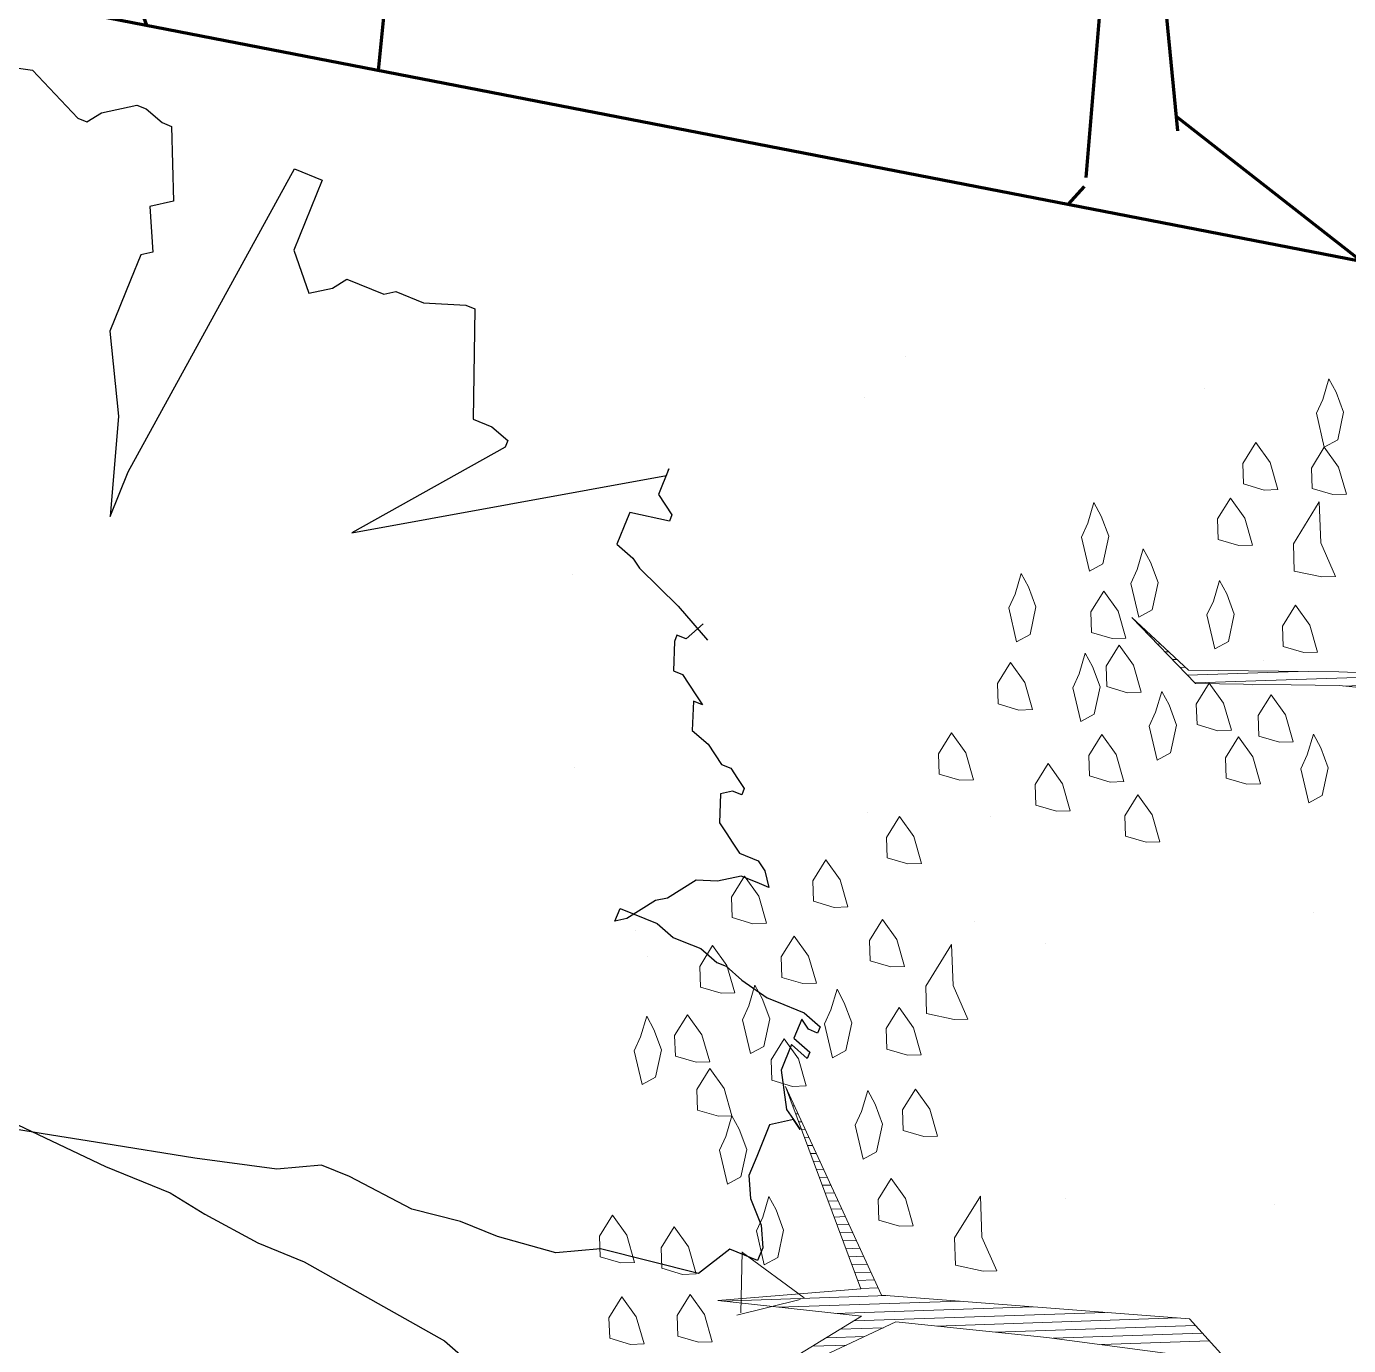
# Model space of a CAD drawing. Header units: millimetres. Extents: x 111 to 1506, y 14 to 566.
# Drawn here: x 216.162 to 217.308, y 95.402 to 96.546 of the extents above; entities that cross this region are included whole.
import ezdxf

# ---------------------------------------------------------------- set-up
doc = ezdxf.new("R2010")
doc.units = ezdxf.units.MM
for name, color, linetype, lineweight in [('ARBOLES', 78, 'Continuous', 5), ('G', 254, 'Continuous', 5), ('GRASS', 56, 'Continuous', 0)]:
    doc.layers.add(name, color=color, linetype=linetype, lineweight=lineweight)
doc.layers.add('fer', color=8, linetype='Continuous')

# ---------------------------------------------------------------- blocks, each defined once
blk = doc.blocks.new('tr')
at = {"layer": 'fer', "color": 97}
for p, q in [((1378.455340389019, 206.7000726330848), (1378.449389288993, 206.6914068915107)), ((1378.449389288993, 206.6914068915107), (1378.455340389019, 206.7000726330848)), ((1378.455340389019, 206.7000726330848), (1378.449389288993, 206.6914068915107)), ((1378.449389288993, 206.6914068915107), (1378.455340389019, 206.7000726330848)), ((1378.526753589316, 206.6827411499366), (1378.544606889389, 206.7000726330848)), ((1378.526753589316, 206.6827411499366), (1378.544606889389, 206.7000726330848)), ((1378.544606889389, 206.7000726330848), (1378.562460189465, 206.7087383746516)), ((1378.544606889389, 206.7000726330848), (1378.562460189465, 206.7087383746516)), ((1378.544606889389, 206.7000726330848), (1378.544606889389, 206.7000726330848)), ((1378.544606889389, 206.7000726330848), (1378.544606889389, 206.7000726330848)), ((1378.562460189465, 206.7087383746516), (1378.574362389512, 206.7087383746516)), ((1378.562460189465, 206.7087383746516), (1378.562460189465, 206.7087383746516)), ((1378.562460189465, 206.7087383746516), (1378.574362389512, 206.7087383746516)), ((1378.562460189465, 206.7087383746516), (1378.562460189465, 206.7087383746516)), ((1378.574362389512, 206.7087383746516), (1378.574362389512, 206.6827411499366)), ((1378.574362389512, 206.7087383746516), (1378.574362389512, 206.7087383746516)), ((1378.574362389512, 206.7087383746516), (1378.574362389512, 206.6827411499366)), ((1378.574362389512, 206.7087383746516), (1378.574362389512, 206.7087383746516)), ((1378.443438188968, 206.6827411499366), (1378.449389288993, 206.6914068915107)), ((1378.443438188968, 206.6827411499366), (1378.449389288993, 206.6914068915107)), ((1378.449389288993, 206.6914068915107), (1378.46129148904, 206.6740754083626)), ((1378.449389288993, 206.6914068915107), (1378.46129148904, 206.6740754083626)), ((1378.360122788619, 206.6654096667885), (1378.366073888645, 206.6827411499366)), ((1378.360122788619, 206.6654096667885), (1378.366073888645, 206.6827411499366)), ((1378.366073888645, 206.6827411499366), (1378.37202498867, 206.6827411499366)), ((1378.366073888645, 206.6827411499366), (1378.37202498867, 206.6827411499366)), ((1378.37202498867, 206.6827411499366), (1378.37202498867, 206.6740754083626)), ((1378.37202498867, 206.6827411499366), (1378.37202498867, 206.6740754083626)), ((1378.383927188721, 206.6654096667885), (1378.389878288743, 206.6827411499366)), ((1378.383927188721, 206.6654096667885), (1378.389878288743, 206.6827411499366)), ((1378.395829388768, 206.6827411499366), (1378.389878288743, 206.6654096667885)), ((1378.389878288743, 206.6827411499366), (1378.395829388768, 206.6827411499366)), ((1378.395829388768, 206.6827411499366), (1378.389878288743, 206.6654096667885)), ((1378.389878288743, 206.6827411499366), (1378.395829388768, 206.6827411499366)), ((1378.413682688844, 206.6654096667885), (1378.443438188968, 206.6827411499366)), ((1378.413682688844, 206.6654096667885), (1378.443438188968, 206.6827411499366)), ((1378.50890028924, 206.6740754083626), (1378.526753589316, 206.6827411499366)), ((1378.50890028924, 206.6740754083626), (1378.526753589316, 206.6827411499366)), ((1378.574362389512, 206.6827411499366), (1378.604117889636, 206.6654096667885)), ((1378.574362389512, 206.6827411499366), (1378.604117889636, 206.6654096667885)), ((1378.37202498867, 206.6740754083626), (1378.366073888645, 206.6654096667885)), ((1378.37202498867, 206.6740754083626), (1378.366073888645, 206.6654096667885)), ((1378.46129148904, 206.6740754083626), (1378.491046989167, 206.6740754083626)), ((1378.46129148904, 206.6740754083626), (1378.491046989167, 206.6740754083626)), ((1378.491046989167, 206.6740754083626), (1378.50890028924, 206.6740754083626)), ((1378.491046989167, 206.6740754083626), (1378.50890028924, 206.6740754083626)), ((1378.360122788619, 206.6394124420735), (1378.360122788619, 206.6654096667885)), ((1378.360122788619, 206.6394124420735), (1378.360122788619, 206.6654096667885)), ((1378.366073888645, 206.6654096667885), (1378.37202498867, 206.6654096667885)), ((1378.366073888645, 206.6654096667885), (1378.37202498867, 206.6654096667885)), ((1378.37202498867, 206.6654096667885), (1378.383927188721, 206.6654096667885)), ((1378.37202498867, 206.6654096667885), (1378.383927188721, 206.6654096667885)), ((1378.389878288743, 206.6654096667885), (1378.413682688844, 206.6654096667885)), ((1378.389878288743, 206.6654096667885), (1378.413682688844, 206.6654096667885)), ((1378.604117889636, 206.6654096667885), (1378.610068989661, 206.6220809589254)), ((1378.604117889636, 206.6654096667885), (1378.610068989661, 206.6220809589254)), ((1378.360122788619, 206.6307467004995), (1378.360122788619, 206.6394124420735)), ((1378.360122788619, 206.6307467004995), (1378.360122788619, 206.6394124420735)), ((1378.354171688594, 206.6047494757772), (1378.360122788619, 206.6307467004995)), ((1378.354171688594, 206.6047494757772), (1378.360122788619, 206.6307467004995)), ((1378.610068989661, 206.6220809589254), (1378.616020089687, 206.5787522510623)), ((1378.610068989661, 206.6220809589254), (1378.616020089687, 206.5787522510623)), ((1378.348220588572, 206.5874179926363), (1378.354171688594, 206.6047494757772)), ((1378.348220588572, 206.5874179926363), (1378.354171688594, 206.6047494757772)), ((1378.253002988173, 206.5787522510623), (1378.258954088198, 206.5874179926363)), ((1378.253002988173, 206.5787522510623), (1378.258954088198, 206.5874179926363)), ((1378.258954088198, 206.5874179926363), (1378.270856288249, 206.5960837342031)), ((1378.258954088198, 206.5874179926363), (1378.270856288249, 206.5960837342031)), ((1378.258954088198, 206.5874179926363), (1378.258954088198, 206.5874179926363)), ((1378.258954088198, 206.5874179926363), (1378.258954088198, 206.5874179926363)), ((1378.270856288249, 206.5960837342031), (1378.270856288249, 206.5874179926363)), ((1378.270856288249, 206.5960837342031), (1378.270856288249, 206.5874179926363)), ((1378.270856288249, 206.5874179926363), (1378.270856288249, 206.5787522510623)), ((1378.270856288249, 206.5874179926363), (1378.270856288249, 206.5787522510623)), ((1378.348220588572, 206.5787522510623), (1378.348220588572, 206.5874179926363)), ((1378.348220588572, 206.5787522510623), (1378.348220588572, 206.5874179926363)), ((1378.253002988173, 206.5614207679141), (1378.253002988173, 206.5787522510623)), ((1378.253002988173, 206.5614207679141), (1378.253002988173, 206.5787522510623)), ((1378.270856288249, 206.5787522510623), (1378.270856288249, 206.5700865094882)), ((1378.270856288249, 206.5787522510623), (1378.270856288249, 206.5787522510623)), ((1378.270856288249, 206.5787522510623), (1378.270856288249, 206.5700865094882)), ((1378.270856288249, 206.5787522510623), (1378.270856288249, 206.5787522510623)), ((1378.342269488547, 206.5614207679141), (1378.348220588572, 206.5787522510623)), ((1378.342269488547, 206.5614207679141), (1378.348220588572, 206.5787522510623)), ((1378.616020089687, 206.5787522510623), (1378.633873389763, 206.544089284766)), ((1378.616020089687, 206.5787522510623), (1378.633873389763, 206.544089284766)), ((1378.270856288249, 206.5700865094882), (1378.282758488296, 206.55275502634)), ((1378.270856288249, 206.5700865094882), (1378.282758488296, 206.55275502634)), ((1378.241100788126, 206.544089284766), (1378.247051888147, 206.55275502634)), ((1378.241100788126, 206.544089284766), (1378.247051888147, 206.55275502634)), ((1378.247051888147, 206.55275502634), (1378.253002988173, 206.5614207679141)), ((1378.247051888147, 206.55275502634), (1378.253002988173, 206.5614207679141)), ((1378.282758488296, 206.55275502634), (1378.288709588322, 206.5354235431919)), ((1378.282758488296, 206.55275502634), (1378.288709588322, 206.5354235431919)), ((1378.342269488547, 206.544089284766), (1378.342269488547, 206.5614207679141)), ((1378.342269488547, 206.544089284766), (1378.342269488547, 206.5614207679141)), ((1378.193491987926, 206.5354235431919), (1378.199443087951, 206.544089284766)), ((1378.193491987926, 206.5354235431919), (1378.199443087951, 206.544089284766)), ((1378.199443087951, 206.544089284766), (1378.205394187977, 206.544089284766)), ((1378.199443087951, 206.544089284766), (1378.205394187977, 206.544089284766)), ((1378.205394187977, 206.544089284766), (1378.205394187977, 206.5354235431919)), ((1378.205394187977, 206.544089284766), (1378.205394187977, 206.544089284766)), ((1378.205394187977, 206.544089284766), (1378.205394187977, 206.5354235431919)), ((1378.205394187977, 206.544089284766), (1378.205394187977, 206.544089284766)), ((1378.2351496881, 206.5354235431919), (1378.241100788126, 206.544089284766)), ((1378.2351496881, 206.5354235431919), (1378.241100788126, 206.544089284766)), ((1378.342269488547, 206.544089284766), (1378.342269488547, 206.544089284766)), ((1378.342269488547, 206.5354235431919), (1378.342269488547, 206.544089284766)), ((1378.342269488547, 206.544089284766), (1378.342269488547, 206.544089284766)), ((1378.342269488547, 206.5354235431919), (1378.342269488547, 206.544089284766)), ((1378.633873389763, 206.544089284766), (1378.639824489785, 206.4920948353288)), ((1378.633873389763, 206.544089284766), (1378.639824489785, 206.4920948353288)), ((1378.1875408879, 206.5267578016251), (1378.193491987926, 206.5354235431919)), ((1378.1875408879, 206.5267578016251), (1378.193491987926, 206.5354235431919)), ((1378.205394187977, 206.5354235431919), (1378.211345287998, 206.5267578016251)), ((1378.205394187977, 206.5354235431919), (1378.205394187977, 206.5354235431919)), ((1378.205394187977, 206.5354235431919), (1378.211345287998, 206.5267578016251)), ((1378.205394187977, 206.5354235431919), (1378.205394187977, 206.5354235431919)), ((1378.211345287998, 206.5267578016251), (1378.2351496881, 206.5354235431919)), ((1378.211345287998, 206.5267578016251), (1378.2351496881, 206.5354235431919)), ((1378.2351496881, 206.5354235431919), (1378.2351496881, 206.5354235431919)), ((1378.2351496881, 206.5354235431919), (1378.2351496881, 206.5354235431919)), ((1378.288709588322, 206.5354235431919), (1378.300611788372, 206.5267578016251)), ((1378.288709588322, 206.5354235431919), (1378.300611788372, 206.5267578016251)), ((1378.336318388521, 206.518092060051), (1378.342269488547, 206.5354235431919)), ((1378.336318388521, 206.518092060051), (1378.342269488547, 206.5354235431919)), ((1378.17563868785, 206.5007605769028), (1378.1875408879, 206.518092060051)), ((1378.17563868785, 206.5007605769028), (1378.1875408879, 206.518092060051)), ((1378.1875408879, 206.518092060051), (1378.1875408879, 206.5267578016251)), ((1378.1875408879, 206.518092060051), (1378.1875408879, 206.5267578016251)), ((1378.300611788372, 206.5267578016251), (1378.312513988423, 206.518092060051)), ((1378.300611788372, 206.5267578016251), (1378.312513988423, 206.518092060051)), ((1378.312513988423, 206.518092060051), (1378.318465088445, 206.5094263184769)), ((1378.312513988423, 206.518092060051), (1378.318465088445, 206.5094263184769)), ((1378.336318388521, 206.4834290937547), (1378.336318388521, 206.518092060051)), ((1378.336318388521, 206.4834290937547), (1378.336318388521, 206.518092060051)), ((1378.318465088445, 206.5094263184769), (1378.342269488547, 206.4920948353288)), ((1378.318465088445, 206.5094263184769), (1378.342269488547, 206.4920948353288)), ((1378.169687587828, 206.4834290937547), (1378.17563868785, 206.5007605769028)), ((1378.169687587828, 206.4834290937547), (1378.17563868785, 206.5007605769028)), ((1378.740993190209, 206.4834290937547), (1378.746944290231, 206.5007605769028)), ((1378.740993190209, 206.4834290937547), (1378.746944290231, 206.5007605769028)), ((1378.139932087701, 206.4747633521879), (1378.145883187726, 206.4834290937547)), ((1378.139932087701, 206.4747633521879), (1378.145883187726, 206.4834290937547)), ((1378.145883187726, 206.4747633521879), (1378.169687587828, 206.4834290937547)), ((1378.145883187726, 206.4834290937547), (1378.145883187726, 206.4747633521879)), ((1378.145883187726, 206.4747633521879), (1378.169687587828, 206.4834290937547)), ((1378.145883187726, 206.4834290937547), (1378.145883187726, 206.4747633521879)), ((1378.336318388521, 206.4834290937547), (1378.336318388521, 206.4834290937547)), ((1378.348220588572, 206.4834290937547), (1378.336318388521, 206.4834290937547)), ((1378.336318388521, 206.4834290937547), (1378.336318388521, 206.4834290937547)), ((1378.348220588572, 206.4834290937547), (1378.336318388521, 206.4834290937547)), ((1378.342269488547, 206.4920948353288), (1378.348220588572, 206.4834290937547)), ((1378.342269488547, 206.4920948353288), (1378.348220588572, 206.4834290937547)), ((1378.639824489785, 206.4920948353288), (1378.639824489785, 206.4574318690397)), ((1378.639824489785, 206.4920948353288), (1378.639824489785, 206.4574318690397)), ((1378.723139890133, 206.3447772285913), (1378.740993190209, 206.4834290937547)), ((1378.723139890133, 206.3447772285913), (1378.740993190209, 206.4834290937547)), ((1378.128029887654, 206.4574318690397), (1378.139932087701, 206.4747633521879)), ((1378.128029887654, 206.4574318690397), (1378.139932087701, 206.4747633521879)), ((1378.139932087701, 206.4747633521879), (1378.139932087701, 206.4747633521879)), ((1378.139932087701, 206.4747633521879), (1378.139932087701, 206.4747633521879)), ((1378.074469987429, 206.4314346443248), (1378.092323287505, 206.4660976106138)), ((1378.074469987429, 206.4314346443248), (1378.092323287505, 206.4660976106138)), ((1378.080421087454, 206.4574318690397), (1378.09827438753, 206.4487661274657)), ((1378.080421087454, 206.4574318690397), (1378.09827438753, 206.4487661274657)), ((1378.09827438753, 206.4487661274657), (1378.09827438753, 206.4401003858916)), ((1378.09827438753, 206.4487661274657), (1378.09827438753, 206.4487661274657)), ((1378.09827438753, 206.4487661274657), (1378.09827438753, 206.4401003858916)), ((1378.09827438753, 206.4487661274657), (1378.09827438753, 206.4487661274657)), ((1378.104225487552, 206.4401003858916), (1378.128029887654, 206.4487661274657)), ((1378.104225487552, 206.4401003858916), (1378.128029887654, 206.4487661274657)), ((1378.128029887654, 206.4574318690397), (1378.128029887654, 206.4574318690397)), ((1378.128029887654, 206.4574318690397), (1378.128029887654, 206.4574318690397)), ((1378.128029887654, 206.4574318690397), (1378.128029887654, 206.4574318690397)), ((1378.128029887654, 206.4487661274657), (1378.128029887654, 206.4574318690397)), ((1378.128029887654, 206.4574318690397), (1378.128029887654, 206.4574318690397)), ((1378.128029887654, 206.4574318690397), (1378.128029887654, 206.4574318690397)), ((1378.128029887654, 206.4574318690397), (1378.128029887654, 206.4574318690397)), ((1378.128029887654, 206.4487661274657), (1378.128029887654, 206.4574318690397)), ((1378.639824489785, 206.4574318690397), (1378.64577558981, 206.4141031611766)), ((1378.639824489785, 206.4574318690397), (1378.64577558981, 206.4141031611766)), ((1378.09827438753, 206.4401003858916), (1378.104225487552, 206.4401003858916)), ((1378.09827438753, 206.4401003858916), (1378.09827438753, 206.4401003858916)), ((1378.09827438753, 206.4401003858916), (1378.104225487552, 206.4401003858916)), ((1378.09827438753, 206.4401003858916), (1378.09827438753, 206.4401003858916)), ((1378.056616687356, 206.3881059364544), (1378.074469987429, 206.4314346443248)), ((1378.056616687356, 206.3881059364544), (1378.074469987429, 206.4314346443248)), ((1378.64577558981, 206.4141031611766), (1378.639824489785, 206.3534429701654)), ((1378.64577558981, 206.4141031611766), (1378.639824489785, 206.3534429701654)), ((1377.991154587084, 206.3794401948803), (1378.003056787131, 206.3967716780285)), ((1377.991154587084, 206.3794401948803), (1378.003056787131, 206.3967716780285)), ((1378.003056787131, 206.3967716780285), (1378.009007887156, 206.3967716780285)), ((1378.003056787131, 206.3967716780285), (1378.009007887156, 206.3967716780285)), ((1378.009007887156, 206.3967716780285), (1378.014958987182, 206.3621087117394)), ((1378.009007887156, 206.3967716780285), (1378.014958987182, 206.3621087117394)), ((1377.967350186982, 206.3794401948803), (1377.991154587084, 206.3794401948803)), ((1377.973301287007, 206.3794401948803), (1377.967350186982, 206.3794401948803)), ((1377.967350186982, 206.3794401948803), (1377.991154587084, 206.3794401948803)), ((1377.973301287007, 206.3794401948803), (1377.967350186982, 206.3794401948803)), ((1378.122078787628, 206.1454651724166), (1377.973301287007, 206.3794401948803)), ((1378.122078787628, 206.1454651724166), (1377.973301287007, 206.3794401948803)), ((1378.044714487305, 206.3621087117394), (1378.050665587331, 206.3794401948803)), ((1378.044714487305, 206.3621087117394), (1378.050665587331, 206.3794401948803)), ((1378.050665587331, 206.3794401948803), (1378.056616687356, 206.3881059364544)), ((1378.050665587331, 206.3794401948803), (1378.056616687356, 206.3881059364544)), ((1378.056616687356, 206.3881059364544), (1378.056616687356, 206.3881059364544)), ((1378.056616687356, 206.3881059364544), (1378.056616687356, 206.3881059364544)), ((1378.014958987182, 206.3621087117394), (1378.020910087207, 206.3621087117394)), ((1378.014958987182, 206.3621087117394), (1378.020910087207, 206.3621087117394)), ((1378.020910087207, 206.3621087117394), (1378.044714487305, 206.3621087117394)), ((1378.020910087207, 206.3621087117394), (1378.044714487305, 206.3621087117394)), ((1378.639824489785, 206.3534429701654), (1378.639824489785, 206.3274457454431)), ((1378.639824489785, 206.3534429701654), (1378.639824489785, 206.3274457454431)), ((1378.723139890133, 206.3014485207282), (1378.723139890133, 206.3447772285913)), ((1378.723139890133, 206.3014485207282), (1378.723139890133, 206.3447772285913)), ((1378.639824489785, 206.3274457454431), (1378.657677789861, 206.2927827791541)), ((1378.639824489785, 206.3274457454431), (1378.657677789861, 206.2927827791541)), ((1378.717188790108, 206.249454071291), (1378.723139890133, 206.3014485207282)), ((1378.717188790108, 206.249454071291), (1378.723139890133, 206.3014485207282)), ((1378.657677789861, 206.2927827791541), (1378.675531089933, 206.2234568465688)), ((1378.657677789861, 206.2927827791541), (1378.675531089933, 206.2234568465688)), ((1378.711237690082, 206.214791105002), (1378.717188790108, 206.249454071291)), ((1378.711237690082, 206.214791105002), (1378.717188790108, 206.249454071291)), ((1377.991154587084, 206.2234568465688), (1377.997105687105, 206.2407883297169)), ((1377.991154587084, 206.2234568465688), (1377.997105687105, 206.2407883297169)), ((1377.997105687105, 206.2407883297169), (1378.003056787131, 206.2407883297169)), ((1377.997105687105, 206.2407883297169), (1378.003056787131, 206.2407883297169)), ((1378.003056787131, 206.2407883297169), (1378.122078787628, 206.1454651724166)), ((1378.003056787131, 206.2407883297169), (1378.122078787628, 206.1454651724166)), ((1377.991154587084, 206.2061253634279), (1377.991154587084, 206.2234568465688)), ((1377.991154587084, 206.2061253634279), (1377.991154587084, 206.2234568465688)), ((1378.675531089933, 206.2234568465688), (1378.69338439001, 206.1454651724166)), ((1378.675531089933, 206.2234568465688), (1378.69338439001, 206.1454651724166)), ((1378.711237690082, 206.1541309139907), (1378.711237690082, 206.214791105002)), ((1378.711237690082, 206.1541309139907), (1378.711237690082, 206.214791105002)), ((1377.90188808671, 206.1714623971316), (1377.991154587084, 206.2061253634279)), ((1377.90188808671, 206.1714623971316), (1377.991154587084, 206.2061253634279)), ((1377.90188808671, 206.1627966555575), (1377.90188808671, 206.1714623971316)), ((1377.90188808671, 206.1627966555575), (1377.90188808671, 206.1714623971316)), ((1377.913790286761, 206.1281336892685), (1377.90188808671, 206.1627966555575)), ((1377.913790286761, 206.1281336892685), (1377.90188808671, 206.1627966555575)), ((1378.70528659006, 206.050142015109), (1378.711237690082, 206.1541309139907)), ((1378.70528659006, 206.050142015109), (1378.711237690082, 206.1541309139907)), ((1378.69338439001, 206.1454651724166), (1378.70528659006, 206.0934707229794)), ((1378.69338439001, 206.1454651724166), (1378.70528659006, 206.0934707229794)), ((1377.913790286761, 206.1021364645462), (1377.913790286761, 206.1281336892685)), ((1377.913790286761, 206.1021364645462), (1377.913790286761, 206.1281336892685)), ((1377.919741386786, 206.0934707229794), (1377.913790286761, 206.1021364645462)), ((1377.919741386786, 206.0934707229794), (1377.913790286761, 206.1021364645462)), ((1377.919741386786, 206.0588077566831), (1377.919741386786, 206.0934707229794)), ((1377.919741386786, 206.0588077566831), (1377.919741386786, 206.0934707229794)), ((1378.70528659006, 206.0934707229794), (1378.711237690082, 206.0674734982572)), ((1378.70528659006, 206.0934707229794), (1378.711237690082, 206.0674734982572)), ((1377.931643586833, 206.050142015109), (1377.919741386786, 206.0588077566831)), ((1377.931643586833, 206.050142015109), (1377.919741386786, 206.0588077566831)), ((1377.943545786884, 206.0328105319682), (1377.931643586833, 206.050142015109)), ((1377.943545786884, 206.0328105319682), (1377.931643586833, 206.050142015109)), ((1377.913790286761, 206.0068133072459), (1377.943545786884, 206.0328105319682)), ((1377.913790286761, 206.0068133072459), (1377.943545786884, 206.0328105319682)), ((1377.848328186488, 206.0068133072459), (1377.913790286761, 206.0068133072459)), ((1377.848328186488, 206.0068133072459), (1377.913790286761, 206.0068133072459)), ((1377.848328186488, 206.0068133072459), (1377.848328186488, 206.0068133072459)), ((1377.848328186488, 205.980816082531), (1377.848328186488, 206.0068133072459)), ((1377.848328186488, 206.0068133072459), (1377.848328186488, 206.0068133072459)), ((1377.848328186488, 205.980816082531), (1377.848328186488, 206.0068133072459)), ((1378.145883187726, 205.9461531162347), (1377.848328186488, 205.980816082531)), ((1378.145883187726, 205.9461531162347), (1377.848328186488, 205.980816082531)), ((1377.848328186488, 205.980816082531), (1377.848328186488, 205.980816082531)), ((1377.848328186488, 205.980816082531), (1377.848328186488, 205.980816082531)), ((1378.104225487552, 205.9201558915197), (1378.1875408879, 205.9461531162347)), ((1378.104225487552, 205.9201558915197), (1378.1875408879, 205.9461531162347)), ((1378.1875408879, 205.9461531162347), (1378.145883187726, 205.9461531162347)), ((1378.1875408879, 205.9461531162347), (1378.145883187726, 205.9461531162347)), ((1378.03876338728, 205.8854929252234), (1378.104225487552, 205.9201558915197)), ((1378.03876338728, 205.8854929252234), (1378.104225487552, 205.9201558915197)), ((1377.85427928651, 205.8681614420825), (1377.913790286761, 205.8941586667975)), ((1377.85427928651, 205.8681614420825), (1377.913790286761, 205.8941586667975)), ((1377.913790286761, 205.8941586667975), (1377.925692486808, 205.8768271836566)), ((1377.913790286761, 205.8941586667975), (1377.925692486808, 205.8768271836566)), ((1377.925692486808, 205.8768271836566), (1377.961399086957, 205.8941586667975)), ((1377.925692486808, 205.8768271836566), (1377.961399086957, 205.8941586667975)), ((1377.961399086957, 205.8941586667975), (1377.967350186982, 205.8854929252234)), ((1377.961399086957, 205.8941586667975), (1377.967350186982, 205.8854929252234)), ((1377.967350186982, 205.8854929252234), (1377.991154587084, 205.8854929252234)), ((1377.967350186982, 205.8854929252234), (1377.991154587084, 205.8854929252234)), ((1377.991154587084, 205.8854929252234), (1378.03876338728, 205.8854929252234)), ((1377.991154587084, 205.8854929252234), (1378.03876338728, 205.8854929252234)), ((1377.85427928651, 205.8681614420825), (1377.85427928651, 205.8681614420825)), ((1377.85427928651, 205.8594957005084), (1377.85427928651, 205.8681614420825)), ((1377.85427928651, 205.8681614420825), (1377.85427928651, 205.8681614420825)), ((1377.85427928651, 205.8594957005084), (1377.85427928651, 205.8681614420825)), ((1377.848328186488, 205.8421642173603), (1377.85427928651, 205.8594957005084)), ((1377.848328186488, 205.8421642173603), (1377.85427928651, 205.8594957005084)), ((1377.848328186488, 205.8334984757862), (1377.848328186488, 205.8421642173603)), ((1377.848328186488, 205.8334984757862), (1377.848328186488, 205.8421642173603)), ((1377.866181486561, 205.8075012510712), (1377.848328186488, 205.8334984757862)), ((1377.866181486561, 205.8075012510712), (1377.848328186488, 205.8334984757862)), ((1377.878083686612, 205.7988355094972), (1377.866181486561, 205.8075012510712)), ((1377.878083686612, 205.7988355094972), (1377.866181486561, 205.8075012510712)), ((1377.878083686612, 205.7901697679231), (1377.878083686612, 205.7988355094972)), ((1377.878083686612, 205.7901697679231), (1377.878083686612, 205.7988355094972)), ((1377.85427928651, 205.7381753184859), (1377.878083686612, 205.7901697679231)), ((1377.85427928651, 205.7381753184859), (1377.878083686612, 205.7901697679231)), ((1377.872132586586, 205.6688493859006), (1377.85427928651, 205.7381753184859)), ((1377.872132586586, 205.6688493859006), (1377.85427928651, 205.7381753184859))]:
    blk.add_line(p, q, dxfattribs=at)
blk = doc.blocks.new('*X16')
at = {"color": 0}
for p, q in [((16.98515674572054, 17.68), (16.98558159729268, 17.68)), ((16.99415657749152, 17.67), (16.99558141037155, 17.67)), ((17.00315640926251, 17.66), (17.00558122345042, 17.66)), ((17.01215624103349, 17.65), (17.0155810365293, 17.65)), ((17.02115607280448, 17.64), (17.02558084960817, 17.64)), ((17.03015590457546, 17.63), (17.03558066268704, 17.63)), ((17.03915573634644, 17.62), (17.04558047576591, 17.62)), ((17.04815556811743, 17.61), (17.18611258672665, 17.61)), ((17.05715539988841, 17.6), (17.34441476372644, 17.6)), ((17.24172837766137, 17.59), (17.39573349009044, 17.59)), ((16.53211684007416, 17.11), (16.53250178836329, 17.11)), ((16.53545011110045, 17.1), (16.53669525836411, 17.1)), ((16.53878338212674, 17.09), (16.54088872836492, 17.09)), ((16.54211665315303, 17.08), (16.54508219836574, 17.08)), ((16.54544992417932, 17.07), (16.54927566836656, 17.07)), ((16.54878319520561, 17.06), (16.55346913836738, 17.06)), ((16.5521164662319, 17.05), (16.55766260836819, 17.05)), ((16.5554497372582, 17.04), (16.56185607836901, 17.04)), ((16.55878300828448, 17.03), (16.56604954836983, 17.03)), ((16.56211627931077, 17.02), (16.57024301837064, 17.02)), ((16.56544955033707, 17.01), (16.57443648837146, 17.01)), ((16.56878282136335, 17), (16.57862995837228, 17)), ((16.57211609238964, 16.99), (16.58282342837309, 16.99)), ((16.57544936341594, 16.98), (16.58701689837391, 16.98)), ((16.57878263444223, 16.97), (16.59121036837473, 16.97)), ((16.58211590546852, 16.96), (16.59540383837554, 16.96)), ((16.58544917649481, 16.95), (16.59959730837636, 16.95)), ((16.58878244752109, 16.94), (16.60379077837718, 16.94)), ((16.59211571854739, 16.93), (16.607984248378, 16.93)), ((16.59544898957368, 16.92), (16.61217771837881, 16.92)), ((16.59878226059997, 16.91), (16.61637118837963, 16.91)), ((16.60211553162626, 16.9), (16.62056465838045, 16.9)), ((16.60544880265255, 16.89), (16.62475812838126, 16.89)), ((16.60878207367884, 16.88), (16.62895159838208, 16.88)), ((16.61211534470513, 16.87), (16.6331450683829, 16.87)), ((16.44302188123667, 16.85), (16.64881313712697, 16.85)), ((16.61544861573142, 16.86), (16.63733853838371, 16.86)), ((16.51302057278878, 16.84), (16.73881145483683, 16.84)), ((16.58301926434086, 16.83), (16.82880977254665, 16.83)), ((16.60622338499111, 16.82), (16.91880809025651, 16.82)), ((16.57083943101972, 16.8), (16.61890951514865, 16.8)), ((16.58853140800541, 16.81), (16.64224241233268, 16.81)), ((16.70828617259745, 16.81), (17.00880640796636, 16.81)), ((16.78161813517583, 16.8), (17.03089946829199, 16.8)), ((16.55314745403402, 16.79), (16.59557661796462, 16.79)), ((16.8531901371519, 16.79), (17.0393608485895, 16.79)), ((16.91318901562512, 16.78), (17.047822228887, 16.78))]:
    blk.add_line(p, q, dxfattribs=at)
blk = doc.blocks.new('E1E')
at = {"layer": 'ARBOLES', "ltscale": 0.2}
for p, q in [((96.78254370395635, 58.49458400585972), (96.72783416629368, 58.4545935578224)), ((96.80251741810768, 58.43103546995921), (96.77995417640331, 58.49070236014931)), ((96.80186923806689, 58.43172278558852), (96.72459673951076, 58.45139878143282)), ((96.51043459591988, 58.25308733499712), (96.51043459591988, 58.25308733499712)), ((96.306264850295, 58.17706704225002), (96.306264850295, 58.17706704225002)), ((97.00958976368014, 58.18303610135143), (97.00958976368014, 58.18303610135143)), ((97.03201954071315, 58.16249022275364), (97.03201954071315, 58.16249022275364)), ((97.15457562237286, 58.0293402505511), (97.15457562237286, 58.0293402505511)), ((96.63062056546087, 58.01452995844754), (96.63062056546087, 58.01452995844754)), ((96.70753499190077, 58.02057577467239), (96.70753499190077, 58.02057577467239)), ((96.85353865605036, 57.95704455970865), (96.85353865605036, 57.95704455970865)), ((96.73290300122328, 57.91330490968679), (96.73290300122328, 57.91330490968679)), ((96.38305044308792, 57.8786613265916), (96.38305044308792, 57.8786613265916)), ((97.23205816898363, 57.8432536760411), (97.23205816898363, 57.8432536760411)), ((96.53083322541276, 57.68372026982188), (96.53083322541276, 57.68372026982188)), ((96.53090953731585, 57.65532159791864), (96.53090953731585, 57.65532159791864)), ((97.01894446700287, 57.55764712157661), (97.01894446700287, 57.55764712157661)), ((96.99552995423464, 57.50208050068003), (96.99552995423464, 57.50208050068003)), ((96.69445991819013, 57.41573267349536), (96.69445991819013, 57.41573267349536))]:
    blk.add_line(p, q, dxfattribs=at)
for points in [[(96.35942869269769, 57.60273565648201), (96.45337999193322, 57.63677737992388), (96.59936278706213, 57.69398812165348), (96.67456373432914, 57.66512467145052), (96.58706648723198, 57.70410011149003), (96.4475876290898, 57.64978549704647), (96.34423621144597, 57.61935170487998)], [(96.23454369762548, 58.37325742798514), (96.34373736296122, 58.3205620668338), (96.65089543447088, 58.41836750189479), (96.82522823937035, 58.25439134121204), (96.67330342685267, 58.42055182519135), (96.80698992215157, 58.48787455675749), (96.66171870116585, 58.4465680594365), (96.77365889337779, 58.59773174830995), (96.6263028348107, 58.43859148156814), (96.47452767683836, 58.39438885696114), (96.34876826681278, 58.3617707414981)]]:
    blk.add_lwpolyline(points, dxfattribs=at)
for points in [[(96.87416401444823, 58.5645485628425), (96.89657200683013, 58.56673288613904), (96.90526055109517, 58.54722071045516), (96.90094122138686, 58.52191628019936), (96.87924480314841, 58.53563620131129), (96.86115614047495, 58.55875630827043)], [(96.80912464458143, 58.53558728998296), (96.83153263696312, 58.53777161327961), (96.84022118122827, 58.51825943759575), (96.83590185151995, 58.49295500733994), (96.8142054332814, 58.50667492845189), (96.79611677060795, 58.52979503541125)], [(96.91542212849531, 58.4893959873929), (96.93783012087708, 58.49158031068945), (96.94651866514226, 58.4720681350056), (96.94219933543394, 58.44676370474978), (96.92050291719542, 58.46048362586185), (96.90241425452193, 58.48360373282109)], [(96.85109433277164, 58.47633895894209), (96.87350232515352, 58.47852328223863), (96.88219086941858, 58.45901110655465), (96.87787153971027, 58.43370667629897), (96.85617512147171, 58.44742659741091), (96.83808645879836, 58.47054670437005)], [(96.79621654030501, 58.38955296302031), (96.79692811444824, 58.4054572074289), (96.775943270353, 58.43508137294945), (96.76583157780139, 58.42278505981625), (96.77091236650148, 58.39387269828517), (96.78610484775326, 58.3772566498872), (96.79840114758332, 58.36714466005064)], [(96.86349040229872, 58.32598489671458), (96.86420197644208, 58.34188914112319), (96.84321713234687, 58.37151330664362), (96.83310543979513, 58.3592169935105), (96.8381862284952, 58.33030463197944), (96.85337870974712, 58.31368858358136), (96.86567500957715, 58.30357659374481)], [(96.56202492393551, 58.35541341692174), (96.59093685330394, 58.3604938675043), (96.60252157899087, 58.33447763325903), (96.59388291957424, 58.28386877274765), (96.57650583104387, 58.32289312411539), (96.54901704996216, 58.34962116234992)], [(96.66034543772768, 58.34463853442415), (96.68275343010956, 58.3468228577206), (96.69144197437453, 58.32731068203672), (96.68712264466619, 58.30200625178104), (96.66542622642777, 58.31572617289298), (96.64733756375419, 58.33884627985224)], [(96.87868288355041, 58.30936884831674), (96.9010908759323, 58.31155317161317), (96.90977942019748, 58.2920409959293), (96.90546009048904, 58.26673656567372), (96.8837636722506, 58.28045648678567), (96.86567500957715, 58.30357659374481)], [(96.9849803674644, 58.26317754572669), (96.98569194160773, 58.27908179013518), (96.96470709751264, 58.30870595565572), (96.9545954049609, 58.2964096425225), (96.95967619366108, 58.26749728099144), (96.97486867491277, 58.25088123259336), (96.9871649747428, 58.24076924275678)], [(96.74210020682999, 58.24855017531188), (96.74281178097333, 58.26445441972047), (96.72182693687813, 58.29407858524091), (96.71171524432638, 58.28178227210768), (96.71679603302657, 58.25286991057662), (96.73198851427829, 58.23625386217866), (96.7442848141083, 58.22614187234198)], [(96.92136414588406, 58.26602476168424), (96.94377213826593, 58.2682090849808), (96.952460682531, 58.24869690929692), (96.94814135282269, 58.22339247904112), (96.92644493458424, 58.23711240015307), (96.9083562719108, 58.26023250711232)], [(96.67198004826305, 58.24850126398353), (96.69438804064468, 58.25068558728007), (96.70307658490984, 58.2311734115962), (96.69875725520151, 58.20586898134052), (96.67706083696308, 58.21958890245245), (96.65897217428954, 58.2427090094117)], [(96.81872430238373, 58.25149521392614), (96.84113229476549, 58.25367953722279), (96.84982083903051, 58.2341673615388), (96.8455015093222, 58.20886293128312), (96.82380509108377, 58.22258285239495), (96.80571642841032, 58.24570295935433)], [(96.89250210136416, 58.19082327490632), (96.89321367550751, 58.20672751931493), (96.8722288314122, 58.23635168483535), (96.86211713886057, 58.22405537170214), (96.86719792756064, 58.19514301017117), (96.88239040881255, 58.1785269617731), (96.8946867086426, 58.16841497193654)], [(96.81155867610224, 58.16257380603627), (96.81227025024548, 58.17847805044486), (96.79128540615027, 58.2081022159653), (96.78117371359863, 58.19580590283218), (96.78625450229872, 58.16689354130101), (96.80144698355042, 58.15027749290315), (96.81374328338043, 58.1401655030666)], [(96.92431021215431, 58.18939966692759), (96.94671820453614, 58.19158399022414), (96.95540674880115, 58.17207181454027), (96.95108741909284, 58.14676738428447), (96.9293910008544, 58.1604873053964), (96.91130233818096, 58.18360741235567)], [(96.71974209929665, 58.17624481581997), (96.74215009167841, 58.17842913911651), (96.75083863594357, 58.15891696343264), (96.74651930623524, 58.13361253317684), (96.7248228879968, 58.14733245428879), (96.70673422532325, 58.17045256124803)], [(96.84915914973585, 58.14814208093484), (96.87156714211748, 58.15032640423151), (96.88025568638254, 58.13081422854764), (96.8759363566743, 58.10550979829185), (96.8542399384359, 58.11922971940377), (96.8361512757623, 58.14234982636303)], [(96.6886954474982, 58.12345163201193), (96.71760737686684, 58.1285320825944), (96.72919210255344, 58.10251584834922), (96.72055344313699, 58.05190698783762), (96.70317635460678, 58.09093133920548), (96.67568757352494, 58.11765937744001)], [(96.92075234143776, 58.10987844488503), (96.94316033381966, 58.11206276818136), (96.95184887808472, 58.09255059249749), (96.94752954837641, 58.06724616224191), (96.92583313013796, 58.08096608335386), (96.90774446746437, 58.104086190313)], [(96.77040033175207, 58.09748430909512), (96.79280832413387, 58.09966863239155), (96.80149686839891, 58.08015645670779), (96.79717753869059, 58.054852026452), (96.77548112045216, 58.06857194756405), (96.75739245777862, 58.09169205452319)], [(96.8484974604409, 58.06211680033088), (96.87090545282264, 58.06430112362754), (96.87959399708772, 58.04478894794367), (96.8752746673794, 58.01948451768786), (96.85357824914095, 58.03320443879993), (96.8354895864674, 58.05632454575918)], [(96.79433124211748, 57.99123504881781), (96.81673923449912, 57.99341937211447), (96.82542777876431, 57.9739071964305), (96.821108449056, 57.94860276617491), (96.79941203081756, 57.96232268728674), (96.78132336814409, 57.985442794246)], [(96.7770539232842, 57.89001732779484), (96.79946191566594, 57.8922016510914), (96.80815045993099, 57.87268947540763), (96.80383113022268, 57.84738504515182), (96.78213471198423, 57.86110496626377), (96.7640460493109, 57.88422507322303)], [(96.57248581042658, 57.8768624766872), (96.59489380280836, 57.87904679998386), (96.60358234707343, 57.85953462429988), (96.5992630173652, 57.8342301940442), (96.57756659912664, 57.84795011515625), (96.5594779364532, 57.87107022211539)], [(96.67151789836208, 57.881991838598), (96.69392589074384, 57.88417616189467), (96.702614435009, 57.86466398621069), (96.69829510530069, 57.83935955595489), (96.67659868706215, 57.85307947706705), (96.65851002438869, 57.87619958402618)], [(96.63107112815523, 57.83280658606535), (96.65347912053714, 57.8349909093619), (96.66216766480207, 57.81547873367803), (96.65784833509387, 57.79017430342222), (96.63615191685543, 57.80389422453429), (96.61806325418188, 57.82701433149342)], [(96.61450538346543, 57.74749310945098), (96.61521695760864, 57.76339735385936), (96.59423211351343, 57.7930215193799), (96.5841204209618, 57.78072520624668), (96.58920120966188, 57.7518128447156), (96.6043936909137, 57.73519679631764), (96.61668999074371, 57.72508480648109)], [(96.74748030462095, 57.79891159660853), (96.76988829700274, 57.80109591990497), (96.77857684126768, 57.78158374422109), (96.77425751155948, 57.75627931396529), (96.75256109332106, 57.76999923507735), (96.73447243064759, 57.7931193420366)], [(96.4980962069997, 57.78138809890781), (96.52050419938149, 57.78357242220436), (96.52919274364665, 57.76406024652048), (96.52487341393831, 57.73875581626469), (96.50317699569979, 57.75247573737673), (96.48508833302631, 57.77559584433588)], [(96.70342577884917, 57.74032615822846), (96.70413735299249, 57.75623040263707), (96.68315250889731, 57.7858545681576), (96.67304081634569, 57.77355825502438), (96.67812160504573, 57.74464589349332), (96.69331408629743, 57.72802984509535), (96.70561038612759, 57.71791785525879)], [(96.45114549980623, 57.72930671908914), (96.45185707394958, 57.74521096349762), (96.43087222985442, 57.77483512901806), (96.42076053730278, 57.76253881588495), (96.42584132600284, 57.73362645435389), (96.44103380725454, 57.71701040595603), (96.45333010708455, 57.70689841611936)], [(96.54728140631998, 57.74094013956122), (96.56968939870188, 57.74312446285778), (96.57837794296692, 57.72361228717379), (96.57405861325859, 57.69830785691811), (96.55236219502017, 57.71202777803015), (96.53427353234673, 57.7351478849893)], [(96.64920967567734, 57.73956544291063), (96.671617668059, 57.74174976620728), (96.68030621232418, 57.72223759052353), (96.67598688261585, 57.69693316026773), (96.65429046437728, 57.71065308137979), (96.63620180170383, 57.73377318833893)], [(96.48295361059645, 57.72788311111029), (96.50536160297821, 57.73006743440695), (96.51405014724324, 57.71055525872297), (96.50973081753493, 57.68525082846718), (96.4880343992965, 57.69897074957912), (96.46994573662305, 57.72209085653837)], [(96.79671538878976, 57.68834260106659), (96.797426962933, 57.70424684547497), (96.77644211883788, 57.73387101099561), (96.76633042628616, 57.72157469786252), (96.77141121498623, 57.69266233633135), (96.78660369623813, 57.67604628793337), (96.79889999606822, 57.6659342980967)], [(96.68538700102422, 57.69332522899235), (96.70779499340587, 57.6955095522889), (96.71648353767107, 57.67599737660503), (96.71216420796276, 57.65069294634923), (96.69046778972431, 57.66441286746128), (96.67237912705076, 57.68753297442042)], [(96.60230885333219, 57.61736302689671), (96.60302042747564, 57.63326727130531), (96.58203558338043, 57.66289143682575), (96.5719238908288, 57.65059512369253), (96.57700467952864, 57.62168276216157), (96.59219716078056, 57.60506671376361), (96.60449346061061, 57.59495472392704)], [(96.6883330672943, 57.61670013423571), (96.68904464143765, 57.6326043786443), (96.66805979734241, 57.66222854416473), (96.6579481047908, 57.64993223103151), (96.66302889349086, 57.62101986950044), (96.67822137474268, 57.60440382110236), (96.69051767457272, 57.59429183126581)], [(96.49458822113165, 57.63174584066979), (96.51699621351341, 57.63393016396644), (96.52568475777859, 57.61441798828245), (96.52136542807028, 57.58911355802665), (96.49966900983185, 57.6028334791386), (96.48158034715829, 57.62595358609785)], [(96.75413389615306, 57.59144461530825), (96.7548454702964, 57.60734885971685), (96.73386062620115, 57.63697302523728), (96.72374893364956, 57.62467671210417), (96.72882972234964, 57.595764350573), (96.7440222036013, 57.57914830217514), (96.75631850343149, 57.56903631233836)], [(96.50693440581031, 57.55151281463775), (96.53584633517872, 57.5565932652202), (96.54743106086543, 57.53057703097515), (96.5387924014489, 57.47996817046354), (96.52141531291879, 57.51899252183129), (96.49392653183685, 57.54572056006582)], [(96.59946255675906, 57.55374604926264), (96.62187054914072, 57.55593037255918), (96.63055909340592, 57.53641819687543), (96.62623976369758, 57.51111376661964), (96.60454334545913, 57.52483368773146), (96.58645468278557, 57.54795379469083)], [(96.59661626018581, 57.49012907162857), (96.6190242525676, 57.49231339492512), (96.62771279683265, 57.47280121924124), (96.62339346712444, 57.44749678898557), (96.60169704888601, 57.4612167100975), (96.58360838621245, 57.48433681705676)], [(96.52868070889728, 57.46767185733033), (96.55108870127896, 57.46985618062699), (96.55977724554413, 57.45034400494301), (96.5554579158358, 57.42503957468743), (96.53376149759735, 57.43875949579925), (96.5156728349238, 57.4618796027584)], [(96.5757311857877, 57.37951116475828), (96.57644275993088, 57.39541540916689), (96.5554579158358, 57.42503957468743), (96.54534622328406, 57.4127432615541), (96.55042701198424, 57.38383090002303), (96.56561949323593, 57.36721485162518), (96.57791579306596, 57.3571028617885)]]:
    blk.add_lwpolyline(points, close=True, dxfattribs=at)
at = {"layer": 'ARBOLES', "ltscale": 0.2, "xscale": 0.8372139817761642, "yscale": 0.8372139817761642, "zscale": 0.8372139817761642, "rotation": 204.0028523145856}
blk.add_blockref('*X16', (103.6395475192941, 76.97354757922794), dxfattribs=at)

msp = doc.modelspace()

# ---------------------------------------------------------------- hatches: boundary and pattern name
at = {"layer": 'G', "lineweight": 100, "ltscale": 1000}
h = msp.add_hatch(dxfattribs=at)
h.set_pattern_fill('AR-HBONE', color=256, scale=0.04599999999999999, angle=-105.0106776086632, style=0)
h.set_pattern_definition([(299.9893223913368, (1759.44181443845, -290.1118291221683), (0.2513361188713814, -0.06739551432158424), [0.5519999999999998, -0.1839999999999999]), (29.98932239133672, (1759.533784740734, -290.2711949387788), (0.2513361188713814, -0.06739551432158424), [0.5519999999999999, -0.184])])
edge = h.paths.add_edge_path()
edge.add_line((245.1438633059407, 88.77242857654932), (288.2379374435708, 78.57046318923713))
edge.add_line((288.2379374435708, 78.57046318923713), (200.715900396214, 95.15597944308513))
edge.add_line((200.715900396214, 95.15597944308513), (201.1054275789212, 97.11775754951773))
edge.add_line((201.1054275789212, 97.11775754951773), (290.1929737870129, 80.23557569570352))
at = {"layer": 'GRASS', "lineweight": 100, "ltscale": 1000, "true_color": 0x261a0d}
h = msp.add_hatch(dxfattribs=at)
h.set_pattern_fill('GRAVEL', color=28, scale=1.7, angle=-112.0852283208683)
h.set_pattern_definition([(115.9275591831317, (793.1624975286021, 1580.354749759642), (-9.063970477445864, 18.35468439347277), [0.2287111999999999, -22.64244968002528]), (72.8845124071316, (793.0624969401226, 1580.56044099014), (-6.094838201485775, -19.54233730385667), [0.3924755999999997, -38.85507209409096]), (20.42521875713165, (793.1780019527233, 1580.935535101083), (-23.71965007661784, -8.721708562133985), [0.2767395999999996, -27.39725541336946]), (155.1884606851316, (793.0334643801042, 1581.709681657041), (30.86609512533933, -14.35876637157613), [0.3574045999999995, -35.38304867076923]), (180.7484258571317, (792.7090507937168, 1581.859661072186), (22.09903787548946, 0.2062158521636182), [0.3504634999999995, -34.69593431775004]), (245.1884606851316, (792.3586167147358, 1581.855083268265), (14.35876637157613, 30.86609512533933), [0.3574045999999996, -35.38304867076924]), (285.6090121458317, (792.2086372995908, 1581.530669681878), (-7.443358276317301, 26.87017710344271), [0.4726492999999999, -46.79224253315719]), (320.1701000540316, (792.3358135654315, 1581.075451934632), (30.18157129471496, -25.08869773786675), [0.4462295999999997, -44.17674654458273]), (9.344337294131659, (792.678495432352, 1580.789637067833), (25.59182681762635, 4.292831249492636), [0.358615, -35.5029242865393]), (63.15112998813171, (793.032352130486, 1580.847864528584), (-8.606190085402462, -16.68872350462789), [0.4094144, -20.06129638394691]), (110.3122094771315, (793.2172594350519, 1581.213144268945), (-9.657796932637883, 25.93408873293846), [0.5294615999999999, -52.41673750815132]), (26.72884651313167, (792.3849283534911, 1580.156562530192), (13.92580708083157, 7.191793736437567), [0.1807116999999998, -17.89053618164897]), (59.38400606913165, (792.5463308108626, 1580.237841351261), (-11.45980388463115, -19.20007538854451), [0.3438028999999997, -34.03656940746687]), (112.9147716791316, (792.7214237448466, 1580.533718799656), (-1.575263513412269, 0.6391751429081425), [0.2404157, -2.163747356034269]), (91.11336219313161, (792.9551976264595, 1580.567286228446), (-0.04534868771620765, -9.154667852878214), [0.1294685999999998, -12.81734567996862]), (179.7161811651316, (792.9526819810609, 1580.696729928673), (5.36496568314527, -0.3422619153127439), [0.1830950999999999, -8.971685072128647]), (278.8785282112316, (792.7695886240031, 1580.697636902426), (1.233001598100129, -6.004140826053566), [0.2973793, -9.615238921237006]), (49.4798228561317, (792.8154860687741, 1580.403821612553), (-2.853613799228716, -2.511351883916598), [0.2150346999999999, -5.160837322286275]), (264.3043120131317, (793.3234035639475, 1581.610382766451), (-1.665960888844636, -17.67016056284828), [0.3012399999999996, -29.82283674933795]), (318.2609476210316, (793.2935069653239, 1581.310629212026), (-14.77119807590796, 13.33198062564363), [0.2527236999999999, -25.01959317044229]), (181.1133621931316, (793.1305387714568, 1580.275986583972), (9.154667852878212, -0.04534868771621606), [0.2589354999999999, -12.68787877996863]), (231.5252313451316, (792.8716513710043, 1580.270955293174), (11.11754196931903, 13.83510970539912), [0.3012399999999996, -29.82283674933727]), (227.3587264591317, (792.3467401856319, 1582.006671355054), (6.346402741365738, 6.597967281245549), [0.2904959999999997, -14.23431036703974]), (182.6899122481317, (792.149956351962, 1581.792979701484), (20.52377436207706, 0.8453909950718471), [0.2434025999999999, -24.09689320756919]), (314.7161811655316, (791.5488835066152, 1580.899409091745), (6.597967281245471, -6.346402741365628), [0.2589354999999999, -12.68787877996862]), (265.2687963154316, (791.7310698899183, 1580.715408760934), (2.00822280415695, 23.03512624599356), [0.2849726999999996, -28.21222014420798]), (317.3587264595316, (791.8620793266402, 1581.671288213318), (-6.597967281245432, 6.346402741365659), [0.1452479999999997, -14.37955836703973]), (349.2247041531316, (791.5872340151897, 1580.99392490255), (6.940229196557683, -0.9814370582204304), [0.08668299999999995, -8.581650173107754]), (53.87852821113169, (791.6723889422893, 1580.977718780539), (-3.492788942136906, -4.086615397328875), [0.3504634999999999, -6.658816063550089]), (73.92377763613156, (791.8789871465416, 1581.260812726076), (-4.816487915669533, -16.391810277032), [0.3247849999999997, -32.15366939672273]), (191.6048392051316, (792.6278149077963, 1580.755162665288), (3.789702169732906, 0.2969132275959935), [0.2451773999999997, -5.884259768288793]), (241.0719982661315, (792.3876492747542, 1580.705842601365), (-14.01650445626399, -25.501129442194), [0.4280497999999999, -42.3768564608481]), (308.8601675800316, (792.1805975836246, 1580.331201977299), (-8.470144022253866, 10.77528005400675), [0.1750251999999999, -17.32754603967789]), (337.9147716791317, (792.2904125426865, 1580.194913038766), (2.21443865632056, 0.9360883705041902), [0.102, -1.598]), (8.171208843131655, (791.9390285548021, 1581.273142742057), (-13.58354516551939, -1.826828053292215), [0.2361708, -23.38098398206466]), (295.9275591833316, (792.1728024364153, 1581.306710170847), (9.063970477445858, -18.35468439347265), [0.4574223999999998, -22.41373848002528]), (247.9147716791316, (792.3728036133742, 1580.895327709851), (0.9360883705041905, -2.21443865632056), [0.4419999999999999, -1.258]), (213.2196181481317, (792.2066180762181, 1580.485759196364), (-17.41859602296829, -11.27840913376679), [0.2687937999999995, -26.61056631143137]), (141.9693757781317, (791.981751591433, 1580.338500702482), (-5.661878910741299, 4.131964085045179), [0.2475233999999999, -12.12866341177684]), (95.56074704313163, (791.7867817052713, 1580.490995763026), (-3.608307418868343, 36.32175818391693), [0.4030104999999996, -39.89810610984092]), (63.34085041913167, (791.7477294988068, 1580.892110366562), (9.884540371218755, 19.83925053145262), [0.4263582999999996, -42.20942479354709])])
h.paths.add_polyline_path([(203.5233448041375, 99.02587777583798), (219.5561224180663, 97.78593882788243), (218.9502956679711, 96.02484585713668)])

# ---------------------------------------------------------------- linework, layer by layer
at = {"lineweight": 100, "ltscale": 1000}
msp.add_line((218.9502956679711, 96.02484585713668), (203.5233448041375, 99.02587777583798), dxfattribs=at)

# ---------------------------------------------------------------- block references
at = {"lineweight": 100, "rotation": 247.9147716791316}
msp.add_blockref('tr', (543.577922029996, 1450.617839067508), dxfattribs=at)
at = {"layer": 'ARBOLES', "color": 0, "xscale": 0.8310831642732954, "yscale": 0.8310831642732954, "zscale": 0.8310831642732954, "rotation": 157.9147716791316}
msp.add_blockref('E1E', (309.5884360412292, 110.2333520943491), dxfattribs=at)

doc.saveas('drawing.dxf')
